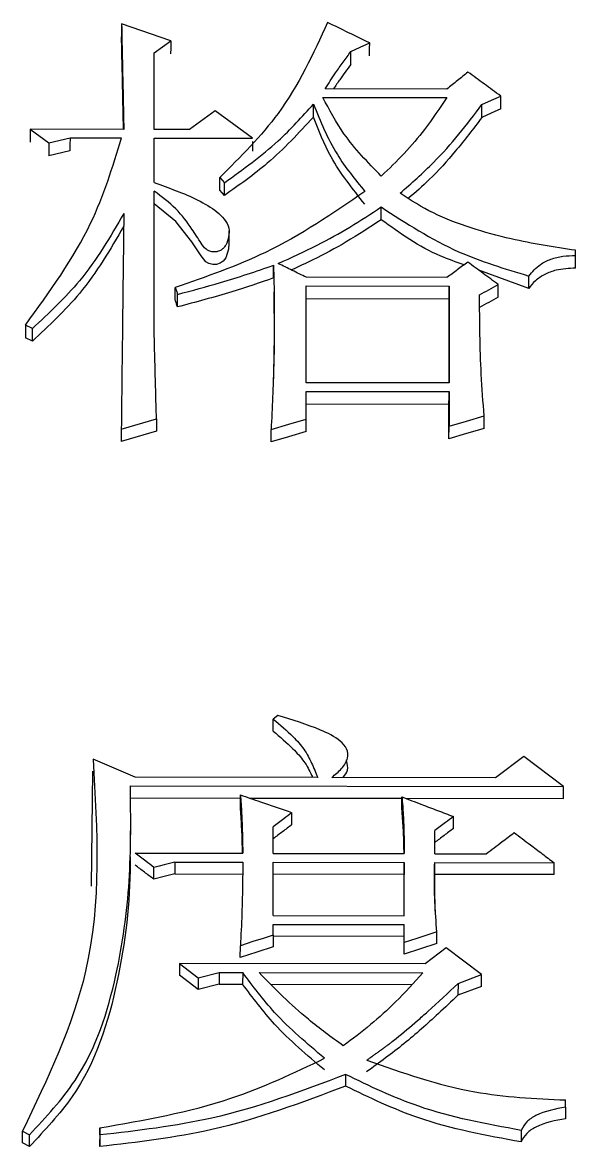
# Model space of a CAD drawing. Header units: millimetres. Extents: x 2301 to 4250, y 838 to 2217.
# Drawn here: x 2714.9 to 2717.46, y 1980.89 to 1986.08 of the extents above; entities that cross this region are included whole.
import ezdxf

# ---------------------------------------------------------------- set-up
doc = ezdxf.new("R2010")
doc.units = ezdxf.units.MM

msp = doc.modelspace()

# ---------------------------------------------------------------- linework, layer by layer
at = {"color": 7, "linetype": 'Continuous', "lineweight": 25}
for p, q in [((2715.3597, 1986.0739), (2715.3594, 1986.0141)), ((2715.5868, 1985.995), (2715.3597, 1986.0739)), ((2715.511, 1985.9402), (2715.5868, 1985.995)), ((2715.5108, 1985.586), (2715.511, 1985.9402)), ((2716.4195, 1985.8867), (2716.4197, 1985.9464)), ((2716.2898, 1985.7343), (2716.8631, 1985.7332)), ((2716.8631, 1985.7726), (2716.3006, 1985.7736)), ((2716.2463, 1985.6435), (2716.2465, 1985.7029)), ((2717.0251, 1985.642), (2717.0253, 1985.7014)), ((2715.7921, 1985.6722), (2715.6731, 1985.5857)), ((2715.9651, 1985.5457), (2715.7921, 1985.6722)), ((2714.9375, 1985.587), (2715.024, 1985.5237)), ((2715.3702, 1985.5862), (2714.9375, 1985.587)), ((2715.6731, 1985.5857), (2715.5108, 1985.586)), ((2715.024, 1985.5237), (2715.0238, 1985.4646)), ((2715.024, 1985.5237), (2715.1214, 1985.5472)), ((2715.1214, 1985.5472), (2715.3593, 1985.5468)), ((2715.5107, 1985.3411), (2715.5108, 1985.5465)), ((2715.5108, 1985.5465), (2715.9651, 1985.5457)), ((2715.9651, 1985.5308), (2715.9649, 1985.4865)), ((2715.1211, 1985.488), (2715.0238, 1985.4646)), ((2715.8133, 1985.3054), (2715.8135, 1985.3643)), ((2715.5103, 1984.65), (2715.5107, 1985.3015)), ((2715.8568, 1985.0594), (2715.857, 1985.1184)), ((2717.4574, 1984.946), (2717.4576, 1985.0045)), ((2717.4576, 1985.0045), (2717.4576, 1985.0283)), ((2716.0619, 1984.901), (2716.0621, 1984.9594)), ((2716.8626, 1984.9023), (2716.2136, 1984.9035)), ((2717.241, 1984.8512), (2717.0104, 1984.9365)), ((2715.6075, 1984.7987), (2715.6077, 1984.857)), ((2716.2133, 1984.4171), (2716.2135, 1984.8637)), ((2716.2135, 1984.8637), (2716.8734, 1984.8625)), ((2716.8734, 1984.8625), (2716.8731, 1984.4159)), ((2715.6183, 1984.7668), (2715.6186, 1984.825)), ((2716.2133, 1984.8054), (2716.8731, 1984.8042)), ((2716.8729, 1984.4159), (2716.8731, 1984.8042)), ((2714.9153, 1984.683), (2714.915, 1984.6249)), ((2714.9477, 1984.667), (2714.9153, 1984.683)), ((2714.9475, 1984.6089), (2714.9477, 1984.667)), ((2714.9475, 1984.6089), (2714.9151, 1984.6249)), ((2716.8731, 1984.4159), (2716.2133, 1984.4171)), ((2716.2131, 1984.249), (2716.2132, 1984.3771)), ((2716.2132, 1984.3771), (2716.8731, 1984.3759)), ((2716.8731, 1984.3759), (2716.873, 1984.2157)), ((2716.2132, 1984.3194), (2716.8728, 1984.3182)), ((2716.8727, 1984.1583), (2716.8728, 1984.3182)), ((2715.3586, 1984.2025), (2715.5208, 1984.2503)), ((2715.5208, 1984.2503), (2715.5206, 1984.1928)), ((2715.5206, 1984.1928), (2715.3583, 1984.1451)), ((2716.0506, 1984.1438), (2716.0509, 1984.2012)), ((2716.8727, 1984.1583), (2716.873, 1984.2157)), ((2716.0824, 1982.8804), (2716.0608, 1982.8642)), ((2716.3995, 1982.7262), (2716.3995, 1982.7262)), ((2715.4224, 1982.5966), (2715.2277, 1982.6785)), ((2716.3993, 1982.6707), (2716.3993, 1982.6762)), ((2717.2181, 1982.6911), (2717.0882, 1982.5936)), ((2717.4019, 1982.5522), (2717.2181, 1982.6911)), ((2715.2214, 1982.0921), (2715.2275, 1982.6231)), ((2716.2661, 1982.5951), (2715.4224, 1982.5966)), ((2717.0882, 1982.5936), (2716.331, 1982.595)), ((2715.4004, 1982.5006), (2715.4006, 1982.5559)), ((2715.4006, 1982.5559), (2717.4019, 1982.5522)), ((2715.4004, 1982.5006), (2715.909, 1982.4997)), ((2715.9513, 1982.4996), (2716.6555, 1982.4983)), ((2716.6722, 1982.4983), (2717.4017, 1982.4969)), ((2715.4019, 1982.3293), (2715.4022, 1982.3849)), ((2716.0603, 1982.2442), (2716.0604, 1982.3669)), ((2716.8067, 1982.2428), (2716.8068, 1982.3491)), ((2715.4221, 1982.2453), (2715.9197, 1982.2444)), ((2715.606, 1982.2041), (2715.6058, 1982.1492)), ((2715.606, 1982.2041), (2715.9197, 1982.2035)), ((2716.0601, 1981.9573), (2716.0603, 1982.2032)), ((2716.0603, 1982.2442), (2716.6661, 1982.2431)), ((2716.0603, 1982.2032), (2716.6661, 1982.2021)), ((2716.6661, 1982.2021), (2716.6658, 1982.1473)), ((2716.6659, 1981.9562), (2716.6661, 1982.2021)), ((2716.8067, 1982.2428), (2717.0447, 1982.2424)), ((2716.8067, 1982.2019), (2717.3584, 1982.2009)), ((2716.8067, 1982.1917), (2716.8067, 1982.2019)), ((2715.5084, 1982.1249), (2715.5086, 1982.1797)), ((2715.6058, 1982.1492), (2715.9195, 1982.1487)), ((2716.6658, 1982.1473), (2716.0601, 1982.1484)), ((2716.6657, 1981.9562), (2716.6658, 1982.1473)), ((2717.3581, 1982.146), (2716.8065, 1982.147)), ((2716.0601, 1981.9573), (2716.6659, 1981.9562)), ((2716.0601, 1981.9162), (2716.6659, 1981.9151)), ((2716.0601, 1981.867), (2716.0601, 1981.9162)), ((2716.6658, 1981.833), (2716.6659, 1981.9151)), ((2716.0601, 1981.867), (2716.0598, 1981.8126)), ((2716.6656, 1981.8607), (2716.0601, 1981.8618)), ((2716.6656, 1981.7786), (2716.6656, 1981.8607)), ((2715.9084, 1981.7636), (2715.9086, 1981.8179)), ((2716.6656, 1981.7786), (2716.6658, 1981.833)), ((2716.8605, 1981.808), (2716.7631, 1981.7341)), ((2717.0227, 1981.6843), (2716.8605, 1981.808)), ((2715.6273, 1981.7362), (2715.7138, 1981.6702)), ((2716.7631, 1981.7341), (2715.6273, 1981.7362)), ((2715.7135, 1981.6161), (2715.627, 1981.682)), ((2715.7138, 1981.6702), (2715.8112, 1981.6947)), ((2715.8112, 1981.6947), (2715.8109, 1981.6406)), ((2715.8112, 1981.6947), (2715.9194, 1981.6945)), ((2715.9194, 1981.6945), (2715.9191, 1981.6404)), ((2715.995, 1981.6944), (2716.7523, 1981.693)), ((2716.9145, 1981.6433), (2717.0227, 1981.6843)), ((2715.7138, 1981.6702), (2715.7135, 1981.6161)), ((2715.8109, 1981.6406), (2715.7135, 1981.6161)), ((2715.8109, 1981.6406), (2715.9191, 1981.6404)), ((2716.0491, 1981.6401), (2716.7014, 1981.6389)), ((2716.9145, 1981.6433), (2716.9142, 1981.5892)), ((2717.0224, 1981.6301), (2716.9142, 1981.5892)), ((2716.3949, 1981.2235), (2716.3947, 1981.17)), ((2717.4116, 1981.0727), (2717.4114, 1981.0193)), ((2717.4116, 1981.0727), (2717.4117, 1981.1058)), ((2714.9017, 1980.9081), (2714.9019, 1980.9613)), ((2714.9019, 1980.9613), (2714.9344, 1980.9446)), ((2715.2589, 1980.9773), (2715.2587, 1980.924)), ((2715.2589, 1980.9441), (2715.2589, 1980.9772)), ((2714.9341, 1980.8914), (2714.9017, 1980.9081)), ((2714.9342, 1980.8914), (2714.9344, 1980.9446)), ((2715.2589, 1980.9441), (2715.2587, 1980.8909)), ((2715.2587, 1980.8909), (2715.2587, 1980.924))]:
    msp.add_line(p, q, dxfattribs=at)
at = {"color": 7, "linetype": 'Continuous', "lineweight": 25, "flags": 128}
for points in [[(2715.5868, 1985.995), (2715.5867, 1985.9616), (2715.5865, 1985.9353)], [(2716.4197, 1985.9464), (2716.463, 1985.9659), (2716.5063, 1985.9855)], [(2716.506, 1985.9257), (2716.5061, 1985.9592), (2716.5063, 1985.9855)], [(2717.0253, 1985.7014), (2717.0686, 1985.721), (2717.1119, 1985.7406)], [(2717.1116, 1985.6812), (2717.1118, 1985.7145), (2717.1119, 1985.7406)], [(2717.1116, 1985.6812), (2717.0684, 1985.6616), (2717.0251, 1985.642)], [(2714.9375, 1985.587), (2714.9374, 1985.5538), (2714.9373, 1985.5278)], [(2715.1214, 1985.5472), (2715.1213, 1985.5141), (2715.1211, 1985.488)], [(2715.8136, 1985.3642), (2715.8244, 1985.3523), (2715.8352, 1985.3404)], [(2715.835, 1985.2815), (2715.8351, 1985.303), (2715.8351, 1985.3217), (2715.8352, 1985.3404)], [(2715.835, 1985.2815), (2715.8242, 1985.2934), (2715.8133, 1985.3053)], [(2715.8549, 1985.0594), (2715.8542, 1985.0333), (2715.8408, 1984.9938), (2715.8297, 1984.9788), (2715.8161, 1984.9689), (2715.7991, 1984.9632), (2715.7811, 1984.9625), (2715.7632, 1984.9668), (2715.7498, 1984.9751), (2715.7274, 1985.0024), (2715.6847, 1985.0678), (2715.6097, 1985.1606), (2715.5105, 1985.2426), (2715.5105, 1985.2426)], [(2716.5597, 1985.1695), (2716.5598, 1985.1848), (2716.5598, 1985.2001), (2716.5599, 1985.2283)], [(2717.241, 1984.8512), (2717.241, 1984.8675), (2717.2411, 1984.8837), (2717.2412, 1984.9096)], [(2716.8731, 1984.8042), (2716.8733, 1984.8369), (2716.8734, 1984.8625)], [(2717.1003, 1984.8118), (2717.1004, 1984.8444), (2717.1006, 1984.8701)], [(2716.8728, 1984.3182), (2716.873, 1984.3505), (2716.8731, 1984.3759)], [(2716.0509, 1984.2012), (2716.132, 1984.2251), (2716.2131, 1984.249)], [(2716.2129, 1984.1915), (2716.213, 1984.2237), (2716.2131, 1984.249)], [(2716.873, 1984.2157), (2716.9541, 1984.2396), (2717.0353, 1984.2635)], [(2717.035, 1984.206), (2717.0352, 1984.2382), (2717.0353, 1984.2635)], [(2715.3586, 1984.2025), (2715.3584, 1984.1703), (2715.3583, 1984.1451)], [(2716.2129, 1984.1915), (2716.1318, 1984.1677), (2716.0506, 1984.1438)], [(2717.035, 1984.206), (2716.9539, 1984.1822), (2716.8727, 1984.1583)], [(2716.0605, 1982.8085), (2716.0606, 1982.828), (2716.0607, 1982.8461), (2716.0608, 1982.8642)], [(2715.9089, 1982.4589), (2715.909, 1982.4899), (2715.9091, 1982.5142)], [(2717.4017, 1982.4969), (2717.4018, 1982.5279), (2717.4019, 1982.5522)], [(2716.6552, 1982.4494), (2716.6554, 1982.4803), (2716.6555, 1982.5046)], [(2716.1468, 1982.3769), (2716.1469, 1982.4078), (2716.147, 1982.4321)], [(2716.8932, 1982.3592), (2716.8933, 1982.3901), (2716.8934, 1982.4144)], [(2715.606, 1982.2041), (2715.5573, 1982.1919), (2715.533, 1982.1858), (2715.5086, 1982.1797)], [(2717.3581, 1982.146), (2717.3583, 1982.1767), (2717.3584, 1982.2009)], [(2715.6058, 1982.1492), (2715.5571, 1982.1371), (2715.5084, 1982.1249)], [(2716.6656, 1981.8607), (2716.6658, 1981.8912), (2716.6659, 1981.9151)], [(2716.0601, 1981.867), (2716.0134, 1981.8519), (2715.9668, 1981.8368), (2715.9086, 1981.8179)], [(2716.8173, 1981.882), (2716.7707, 1981.8669), (2716.724, 1981.8518), (2716.6658, 1981.833)], [(2716.8171, 1981.8276), (2716.8172, 1981.8581), (2716.8173, 1981.882)], [(2716.0598, 1981.8126), (2715.9841, 1981.7881), (2715.9084, 1981.7636)], [(2716.8171, 1981.8276), (2716.7413, 1981.8031), (2716.6656, 1981.7786)], [(2715.6273, 1981.7362), (2715.6272, 1981.7058), (2715.627, 1981.682)], [(2717.0224, 1981.6301), (2717.0226, 1981.6604), (2717.0227, 1981.6843)], [(2717.206, 1980.9653), (2717.206, 1980.9505), (2717.2059, 1980.9357), (2717.2058, 1980.9121)]]:
    msp.add_lwpolyline(points, dxfattribs=at)
at = {"color": 7, "linetype": 'Continuous', "lineweight": 25}
for points, knots in [([(2715.3597, 1986.0739), (2715.3609, 1986.0154), (2715.3633, 1985.905), (2715.3668, 1985.7424), (2715.3691, 1985.6383), (2715.3702, 1985.5862)], [0, 0, 0, 0, 0.360863, 0.680431, 1, 1, 1, 1]), ([(2716.3116, 1986.08), (2716.2455, 1985.9357), (2716.1266, 1985.6759), (2715.9098, 1985.4601), (2715.8135, 1985.3643)], [0, 0, 0, 0, 0.555743, 1, 1, 1, 1]), ([(2716.5063, 1985.9855), (2716.4738, 1986.0013), (2716.4089, 1986.0328), (2716.344, 1986.0643), (2716.3116, 1986.08)], [0, 0, 0, 0, 0.500001, 1, 1, 1, 1]), ([(2715.3687, 1985.5862), (2715.3679, 1985.6253), (2715.3659, 1985.7163), (2715.3628, 1985.8589), (2715.3606, 1985.9623), (2715.3594, 1986.0141)], [0, 0, 0, 0, 0.273101, 0.636549, 1, 1, 1, 1]), ([(2716.3006, 1985.7736), (2716.3164, 1985.7983), (2716.343, 1985.8399), (2716.3836, 1985.8971), (2716.4077, 1985.93), (2716.4197, 1985.9464)], [0, 0, 0, 0, 0.420893, 0.710402, 1, 1, 1, 1]), ([(2716.4195, 1985.8867), (2716.4019, 1985.8632), (2716.3741, 1985.826), (2716.3486, 1985.7877), (2716.3392, 1985.7736)], [0, 0, 0, 0, 0.63192, 1, 1, 1, 1]), ([(2716.9605, 1985.8511), (2716.9443, 1985.838), (2716.9118, 1985.8119), (2716.8793, 1985.7857), (2716.8631, 1985.7726)], [0, 0, 0, 0, 0.500001, 1, 1, 1, 1]), ([(2717.1119, 1985.7406), (2717.0867, 1985.7591), (2717.0362, 1985.7959), (2716.9857, 1985.8327), (2716.9605, 1985.8511)], [0, 0, 0, 0, 0.500001, 1, 1, 1, 1]), ([(2716.56, 1985.3708), (2716.4982, 1985.434), (2716.3885, 1985.5461), (2716.3198, 1985.6771), (2716.2898, 1985.7343)], [0, 0, 0, 0, 0.563444, 1, 1, 1, 1]), ([(2716.8631, 1985.7332), (2716.8297, 1985.6838), (2716.7698, 1985.5952), (2716.6677, 1985.4742), (2716.596, 1985.4053), (2716.56, 1985.3708)], [0, 0, 0, 0, 0.385333, 0.691685, 1, 1, 1, 1]), ([(2715.8352, 1985.3404), (2715.9213, 1985.4022), (2716.074, 1985.5119), (2716.1941, 1985.6448), (2716.2465, 1985.7029)], [0, 0, 0, 0, 0.56336, 1, 1, 1, 1]), ([(2716.2465, 1985.7029), (2716.2787, 1985.6235), (2716.3365, 1985.481), (2716.4389, 1985.3554), (2716.4843, 1985.2998)], [0, 0, 0, 0, 0.556662, 1, 1, 1, 1]), ([(2716.6465, 1985.2915), (2716.6996, 1985.3382), (2716.7977, 1985.4245), (2716.9212, 1985.5638), (2716.9906, 1985.6555), (2717.0253, 1985.7014)], [0, 0, 0, 0, 0.37017, 0.684341, 1, 1, 1, 1]), ([(2716.2462, 1985.6435), (2716.1786, 1985.57), (2716.0569, 1985.4379), (2715.9032, 1985.3296), (2715.835, 1985.2815)], [0, 0, 0, 0, 0.55642, 1, 1, 1, 1]), ([(2716.484, 1985.2409), (2716.4273, 1985.3121), (2716.3265, 1985.4385), (2716.2707, 1985.5811), (2716.2463, 1985.6435)], [0, 0, 0, 0, 0.5629901, 1, 1, 1, 1]), ([(2717.0251, 1985.642), (2716.9848, 1985.5894), (2716.9094, 1985.4907), (2716.7965, 1985.365), (2716.7184, 1985.2968), (2716.6858, 1985.2683)], [0, 0, 0, 0, 0.400337, 0.750384, 1, 1, 1, 1]), ([(2714.9153, 1984.683), (2715.0268, 1984.8363), (2715.2249, 1985.1089), (2715.3184, 1985.4135), (2715.3593, 1985.5468)], [0, 0, 0, 0, 0.562636, 1, 1, 1, 1]), ([(2715.5107, 1985.3411), (2715.5444, 1985.3287), (2715.6458, 1985.2916), (2715.7637, 1985.2409), (2715.8366, 1985.1728), (2715.8594, 1985.133), (2715.8557, 1985.0909), (2715.8463, 1985.0591), (2715.8314, 1985.0375), (2715.8169, 1985.0265), (2715.7996, 1985.021), (2715.781, 1985.0201), (2715.7634, 1985.0243), (2715.7433, 1985.0373), (2715.7192, 1985.0731), (2715.6792, 1985.1375), (2715.6138, 1985.2237), (2715.5455, 1985.2753), (2715.5107, 1985.3015)], [0, 0, 0, 0, 0.104455, 0.314538, 0.365413, 0.416689, 0.461691, 0.509286, 0.529557, 0.546773, 0.564037, 0.580954, 0.598429, 0.614262, 0.652197, 0.737834, 0.86664, 1, 1, 1, 1]), ([(2716.4843, 1985.2998), (2716.3364, 1985.1987), (2716.0703, 1985.0168), (2715.7501, 1984.9061), (2715.6077, 1984.857)], [0, 0, 0, 0, 0.555385, 1, 1, 1, 1]), ([(2717.4576, 1985.0283), (2717.3578, 1985.0436), (2717.1937, 1985.0686), (2716.9743, 1985.1289), (2716.7973, 1985.1949), (2716.6965, 1985.2595), (2716.6465, 1985.2915)], [0, 0, 0, 0, 0.344082, 0.565383, 0.784584, 1, 1, 1, 1]), ([(2716.0838, 1984.9673), (2716.1442, 1984.995), (2716.2579, 1985.0472), (2716.4172, 1985.1342), (2716.5123, 1985.1969), (2716.5599, 1985.2283)], [0, 0, 0, 0, 0.361618, 0.679963, 1, 1, 1, 1]), ([(2716.5599, 1985.2283), (2716.6748, 1985.1534), (2716.8819, 1985.0183), (2717.1305, 1984.9431), (2717.2412, 1984.9096)], [0, 0, 0, 0, 0.554843, 1, 1, 1, 1]), ([(2715.3699, 1985.1988), (2715.3079, 1985.0917), (2715.1962, 1984.8992), (2715.0241, 1984.7384), (2714.9477, 1984.667)], [0, 0, 0, 0, 0.556097, 1, 1, 1, 1]), ([(2715.37, 1985.1988), (2715.3693, 1985.1385), (2715.3672, 1984.9575), (2715.3632, 1984.626), (2715.3602, 1984.3534), (2715.3586, 1984.2025)], [0, 0, 0, 0, 0.1825466, 0.547641, 1, 1, 1, 1]), ([(2716.5597, 1985.1695), (2716.5063, 1985.1345), (2716.4051, 1985.0681), (2716.2643, 1984.9928), (2716.1777, 1984.9528), (2716.1444, 1984.9375)], [0, 0, 0, 0, 0.408145, 0.772939, 1, 1, 1, 1]), ([(2716.9432, 1984.9614), (2716.9064, 1984.974), (2716.7635, 1985.023), (2716.6465, 1985.1071), (2716.5597, 1985.1695)], [0, 0, 0, 0, 0.257784, 1, 1, 1, 1]), ([(2715.3697, 1985.1401), (2715.3076, 1985.0332), (2715.196, 1984.8409), (2715.0239, 1984.6802), (2714.9475, 1984.6089)], [0, 0, 0, 0, 0.556042, 1, 1, 1, 1]), ([(2717.2412, 1984.9096), (2717.2574, 1984.9288), (2717.2845, 1984.9609), (2717.343, 1984.9889), (2717.3989, 1985.0028), (2717.438, 1985.0039), (2717.4576, 1985.0045)], [0, 0, 0, 0, 0.328374, 0.548346, 0.773135, 1, 1, 1, 1]), ([(2715.6186, 1984.825), (2715.6851, 1984.8425), (2715.7935, 1984.8709), (2715.9407, 1984.9174), (2716.0217, 1984.9454), (2716.0621, 1984.9594)], [0, 0, 0, 0, 0.442714, 0.721209, 1, 1, 1, 1]), ([(2716.0621, 1984.9594), (2716.0633, 1984.9049), (2716.0665, 1984.7517), (2716.0652, 1984.4991), (2716.0556, 1984.3005), (2716.0509, 1984.2012)], [0, 0, 0, 0, 0.2166413, 0.6081517, 1, 1, 1, 1]), ([(2716.2136, 1984.9035), (2716.1919, 1984.9141), (2716.1487, 1984.9354), (2716.1054, 1984.9567), (2716.0838, 1984.9673)], [0, 0, 0, 0, 0.500001, 1, 1, 1, 1]), ([(2716.96, 1984.9737), (2716.9438, 1984.9618), (2716.9113, 1984.938), (2716.8788, 1984.9142), (2716.8626, 1984.9023)], [0, 0, 0, 0, 0.500001, 1, 1, 1, 1]), ([(2717.1006, 1984.8701), (2717.0771, 1984.8873), (2717.0303, 1984.9219), (2716.9834, 1984.9564), (2716.96, 1984.9737)], [0, 0, 0, 0, 0.500001, 1, 1, 1, 1]), ([(2716.0619, 1984.901), (2715.9983, 1984.8789), (2715.8939, 1984.8425), (2715.7446, 1984.8005), (2715.6604, 1984.778), (2715.6183, 1984.7668)], [0, 0, 0, 0, 0.438491, 0.719172, 1, 1, 1, 1]), ([(2717.4574, 1984.946), (2717.427, 1984.9445), (2717.3774, 1984.9419), (2717.3146, 1984.9187), (2717.2707, 1984.8893), (2717.2508, 1984.8638), (2717.241, 1984.8512)], [0, 0, 0, 0, 0.348919, 0.571355, 0.788309, 1, 1, 1, 1]), ([(2715.6078, 1984.8569), (2715.6096, 1984.8516), (2715.6132, 1984.841), (2715.6168, 1984.8303), (2715.6186, 1984.825)], [0, 0, 0, 0, 0.500003, 1, 1, 1, 1]), ([(2717.014, 1984.8225), (2717.0284, 1984.8304), (2717.0573, 1984.8463), (2717.0861, 1984.8621), (2717.1006, 1984.8701)], [0, 0, 0, 0, 0.500002, 1, 1, 1, 1]), ([(2716.0631, 1984.8363), (2716.0641, 1984.7597), (2716.0654, 1984.6497), (2716.0626, 1984.4954), (2716.0606, 1984.4278), (2716.0594, 1984.3947), (2716.0591, 1984.387), (2716.0591, 1984.3856), (2716.0591, 1984.386), (2716.0591, 1984.386)], [0, 0, 0, 0, 0.54551, 0.783882, 0.931655, 0.979878, 0.989191, 0.998404, 1, 1, 1, 1]), ([(2717.1003, 1984.8118), (2717.0859, 1984.8038), (2717.057, 1984.788), (2717.0282, 1984.7722), (2717.0137, 1984.7642)], [0, 0, 0, 0, 0.500001, 1, 1, 1, 1]), ([(2717.0353, 1984.2635), (2717.0303, 1984.3276), (2717.0206, 1984.453), (2717.0153, 1984.6394), (2717.0144, 1984.7614), (2717.014, 1984.8225)], [0, 0, 0, 0, 0.343687, 0.671772, 1, 1, 1, 1]), ([(2715.5208, 1984.2503), (2715.5197, 1984.2943), (2715.5173, 1984.383), (2715.5138, 1984.5162), (2715.5115, 1984.6054), (2715.5103, 1984.65)], [0, 0, 0, 0, 0.329553, 0.664776, 1, 1, 1, 1]), ([(2716.331, 1982.595), (2716.3469, 1982.6078), (2716.3781, 1982.6331), (2716.4083, 1982.679), (2716.4042, 1982.7282), (2716.3596, 1982.7767), (2716.2499, 1982.8296), (2716.149, 1982.8602), (2716.0824, 1982.8804)], [0, 0, 0, 0, 0.1193343, 0.235111, 0.3264668, 0.4209907, 0.6176824, 1, 1, 1, 1]), ([(2716.0608, 1982.8642), (2716.0921, 1982.8377), (2716.1434, 1982.7942), (2716.2048, 1982.7263), (2716.2387, 1982.6613), (2716.257, 1982.6171), (2716.2661, 1982.5951)], [0, 0, 0, 0, 0.345509, 0.566176, 0.783683, 1, 1, 1, 1]), ([(2716.0605, 1982.8085), (2716.0919, 1982.782), (2716.1433, 1982.7386), (2716.2043, 1982.6707), (2716.2296, 1982.6241), (2716.2405, 1982.5986), (2716.242, 1982.5951)], [0, 0, 0, 0, 0.422591, 0.692444, 0.958378, 1, 1, 1, 1]), ([(2715.2277, 1982.6785), (2715.2473, 1982.3486), (2715.2824, 1981.7581), (2715.0184, 1981.2052), (2714.9019, 1980.9613)], [0, 0, 0, 0, 0.558854, 1, 1, 1, 1]), ([(2716.3843, 1982.5949), (2716.3925, 1982.6058), (2716.4099, 1982.6291), (2716.403, 1982.656), (2716.3994, 1982.6703)], [0, 0, 0, 0, 0.469394, 1, 1, 1, 1]), ([(2714.9344, 1980.9446), (2715.01, 1981.0259), (2715.2115, 1981.2426), (2715.3419, 1981.6585), (2715.4053, 1982.1171), (2715.4022, 1982.409), (2715.4006, 1982.5559)], [0, 0, 0, 0, 0.180535, 0.481186, 0.738841, 1, 1, 1, 1]), ([(2715.9091, 1982.5142), (2715.9111, 1982.4859), (2715.9151, 1982.4269), (2715.9184, 1982.337), (2715.9193, 1982.2753), (2715.9197, 1982.2444)], [0, 0, 0, 0, 0.314831, 0.657355, 1, 1, 1, 1]), ([(2715.9091, 1982.5142), (2715.9399, 1982.5035), (2715.995, 1982.4845), (2716.0743, 1982.4572), (2716.1228, 1982.4404), (2716.147, 1982.4321)], [0, 0, 0, 0, 0.388596, 0.694298, 1, 1, 1, 1]), ([(2715.9185, 1982.2444), (2715.9183, 1982.2548), (2715.9177, 1982.2957), (2715.9152, 1982.3673), (2715.911, 1982.4284), (2715.9089, 1982.4589)], [0, 0, 0, 0, 0.144288, 0.572038, 1, 1, 1, 1]), ([(2716.6555, 1982.5046), (2716.6577, 1982.4766), (2716.6623, 1982.4192), (2716.6651, 1982.3319), (2716.6658, 1982.2727), (2716.6661, 1982.2431)], [0, 0, 0, 0, 0.3217496, 0.6607954, 1, 1, 1, 1]), ([(2716.6555, 1982.5046), (2716.6858, 1982.4931), (2716.7407, 1982.4723), (2716.82, 1982.4422), (2716.8689, 1982.4236), (2716.8934, 1982.4144)], [0, 0, 0, 0, 0.382821, 0.69141, 1, 1, 1, 1]), ([(2716.147, 1982.4321), (2716.1347, 1982.4228), (2716.114, 1982.4072), (2716.0852, 1982.3855), (2716.0687, 1982.3731), (2716.0604, 1982.3669)], [0, 0, 0, 0, 0.428365, 0.714183, 1, 1, 1, 1]), ([(2716.6651, 1982.2431), (2716.665, 1982.2531), (2716.6645, 1982.2926), (2716.6622, 1982.3615), (2716.6576, 1982.4201), (2716.6552, 1982.4494)], [0, 0, 0, 0, 0.146287, 0.572972, 1, 1, 1, 1]), ([(2716.8934, 1982.4144), (2716.881, 1982.405), (2716.8604, 1982.3895), (2716.8316, 1982.3678), (2716.8151, 1982.3554), (2716.8068, 1982.3491)], [0, 0, 0, 0, 0.428365, 0.714183, 1, 1, 1, 1]), ([(2716.1468, 1982.3769), (2716.1323, 1982.3661), (2716.1036, 1982.3444), (2716.0748, 1982.3228), (2716.0604, 1982.312)], [0, 0, 0, 0, 0.5011716, 1, 1, 1, 1]), ([(2716.8932, 1982.3592), (2716.8787, 1982.3484), (2716.8499, 1982.3267), (2716.8211, 1982.3051), (2716.8068, 1982.2943)], [0, 0, 0, 0, 0.501172, 1, 1, 1, 1]), ([(2717.0447, 1982.2424), (2717.0571, 1982.2517), (2717.0818, 1982.2703), (2717.1251, 1982.303), (2717.156, 1982.3263), (2717.1746, 1982.3403)], [0, 0, 0, 0, 0.285577, 0.571153, 1, 1, 1, 1]), ([(2717.1746, 1982.3403), (2717.1993, 1982.3216), (2717.2423, 1982.289), (2717.3035, 1982.2425), (2717.3401, 1982.2147), (2717.3584, 1982.2009)], [0, 0, 0, 0, 0.403163, 0.701581, 1, 1, 1, 1]), ([(2715.3999, 1982.2279), (2715.3999, 1982.2181), (2715.3999, 1982.0255), (2715.3556, 1981.6498), (2715.213, 1981.1868), (2715.0044, 1980.9658), (2714.9342, 1980.8914)], [0, 0, 0, 0, 0.020842, 0.409793, 0.801314, 1, 1, 1, 1]), ([(2715.5086, 1982.1797), (2715.4963, 1982.1891), (2715.4757, 1982.2047), (2715.4468, 1982.2266), (2715.4304, 1982.2391), (2715.4221, 1982.2453)], [0, 0, 0, 0, 0.42836, 0.71418, 1, 1, 1, 1]), ([(2715.9197, 1982.2035), (2715.9195, 1982.1734), (2715.9191, 1982.0941), (2715.9162, 1981.9656), (2715.9111, 1981.8672), (2715.9086, 1981.8179)], [0, 0, 0, 0, 0.2348288, 0.6173372, 1, 1, 1, 1]), ([(2716.8173, 1981.882), (2716.8132, 1981.9279), (2716.8065, 1982.0042), (2716.8058, 1982.1109), (2716.8064, 1982.1715), (2716.8067, 1982.2019)], [0, 0, 0, 0, 0.430957, 0.715413, 1, 1, 1, 1]), ([(2715.5084, 1982.1249), (2715.494, 1982.1358), (2715.4651, 1982.1577), (2715.4363, 1982.1795), (2715.4219, 1982.1905)], [0, 0, 0, 0, 0.499999, 1, 1, 1, 1]), ([(2716.8104, 1981.9777), (2716.8094, 1981.9986), (2716.8073, 1982.0408), (2716.8069, 1982.0859), (2716.8067, 1982.1216), (2716.8066, 1982.1508), (2716.8066, 1982.1748), (2716.8067, 1982.1917)], [0, 0, 0, 0, 0.317501, 0.640331, 0.725556, 0.807347, 1, 1, 1, 1]), ([(2716.2976, 1981.2981), (2716.217, 1981.3663), (2716.0739, 1981.4873), (2715.9663, 1981.6315), (2715.9194, 1981.6945)], [0, 0, 0, 0, 0.56329, 1, 1, 1, 1]), ([(2716.3842, 1981.3557), (2716.3294, 1981.3956), (2716.2313, 1981.4671), (2716.104, 1981.5827), (2716.0314, 1981.6571), (2715.995, 1981.6944)], [0, 0, 0, 0, 0.387466, 0.693166, 1, 1, 1, 1]), ([(2716.7523, 1981.693), (2716.711, 1981.6475), (2716.6353, 1981.5641), (2716.5116, 1981.4516), (2716.4268, 1981.3877), (2716.3842, 1981.3557)], [0, 0, 0, 0, 0.374499, 0.686278, 1, 1, 1, 1]), ([(2716.2973, 1981.2445), (2716.2167, 1981.3125), (2716.0737, 1981.4334), (2715.9661, 1981.5775), (2715.9191, 1981.6404)], [0, 0, 0, 0, 0.563337, 1, 1, 1, 1]), ([(2716.4924, 1981.2894), (2716.4968, 1981.2925), (2716.5034, 1981.2972), (2716.5122, 1981.3034), (2716.5189, 1981.3081), (2716.5255, 1981.3128), (2716.5321, 1981.3175), (2716.5387, 1981.3222), (2716.5452, 1981.3269), (2716.5518, 1981.3316), (2716.5584, 1981.3364), (2716.5649, 1981.3411), (2716.5736, 1981.3475), (2716.5823, 1981.3539), (2716.5909, 1981.3603), (2716.5973, 1981.3652), (2716.6101, 1981.3749), (2716.6544, 1981.4096), (2716.7111, 1981.458), (2716.8069, 1981.542), (2716.8684, 1981.5999), (2716.9145, 1981.6433)], [0, 0, 0, 0, 0.028904, 0.043385, 0.057865, 0.072345, 0.086826, 0.101306, 0.115786, 0.130266, 0.144747, 0.159227, 0.173707, 0.202668, 0.217148, 0.231629, 0.246109, 0.304033, 0.535791, 0.651637, 1, 1, 1, 1]), ([(2716.9142, 1981.5892), (2716.8841, 1981.5609), (2716.8029, 1981.4847), (2716.6671, 1981.3624), (2716.5506, 1981.2781), (2716.4921, 1981.2358)], [0, 0, 0, 0, 0.227304, 0.612732, 1, 1, 1, 1]), ([(2715.2589, 1980.9773), (2715.4653, 1981.013), (2715.8313, 1981.0763), (2716.156, 1981.2308), (2716.2976, 1981.2981)], [0, 0, 0, 0, 0.563872, 1, 1, 1, 1]), ([(2716.4924, 1981.2894), (2716.6566, 1981.2315), (2716.9518, 1981.1274), (2717.2704, 1981.1124), (2717.4117, 1981.1058)], [0, 0, 0, 0, 0.55643, 1, 1, 1, 1]), ([(2716.3949, 1981.2235), (2716.1922, 1981.1468), (2715.8283, 1981.0092), (2715.4337, 1980.9641), (2715.2589, 1980.9441)], [0, 0, 0, 0, 0.557128, 1, 1, 1, 1]), ([(2717.206, 1980.9653), (2717.0449, 1980.995), (2716.7591, 1981.0475), (2716.5056, 1981.17), (2716.395, 1981.2235)], [0, 0, 0, 0, 0.5636828, 1, 1, 1, 1]), ([(2716.3947, 1981.1699), (2716.1919, 1981.0934), (2715.828, 1980.9559), (2715.4334, 1980.9109), (2715.2587, 1980.8909)], [0, 0, 0, 0, 0.557096, 1, 1, 1, 1]), ([(2717.2058, 1980.9121), (2717.0447, 1980.9417), (2716.7589, 1980.9942), (2716.5053, 1981.1166), (2716.3947, 1981.1699)], [0, 0, 0, 0, 0.563727, 1, 1, 1, 1]), ([(2717.4116, 1981.0727), (2717.3641, 1981.0638), (2717.2983, 1981.0517), (2717.2292, 1981.0071), (2717.2137, 1980.9791), (2717.206, 1980.9653)], [0, 0, 0, 0, 0.571287, 0.789427, 1, 1, 1, 1]), ([(2717.4114, 1981.0193), (2717.3638, 1981.0105), (2717.2981, 1980.9983), (2717.229, 1980.9538), (2717.2134, 1980.9259), (2717.2058, 1980.9121)], [0, 0, 0, 0, 0.571439, 0.789549, 1, 1, 1, 1])]:
    msp.add_open_spline(points, degree=3, knots=knots, dxfattribs=at)
msp.add_open_spline([(2715.6183, 1984.7668), (2715.6165, 1984.7721), (2715.6129, 1984.7827), (2715.6093, 1984.7933), (2715.6075, 1984.7986)], degree=3, dxfattribs=at)

doc.saveas('drawing.dxf')
